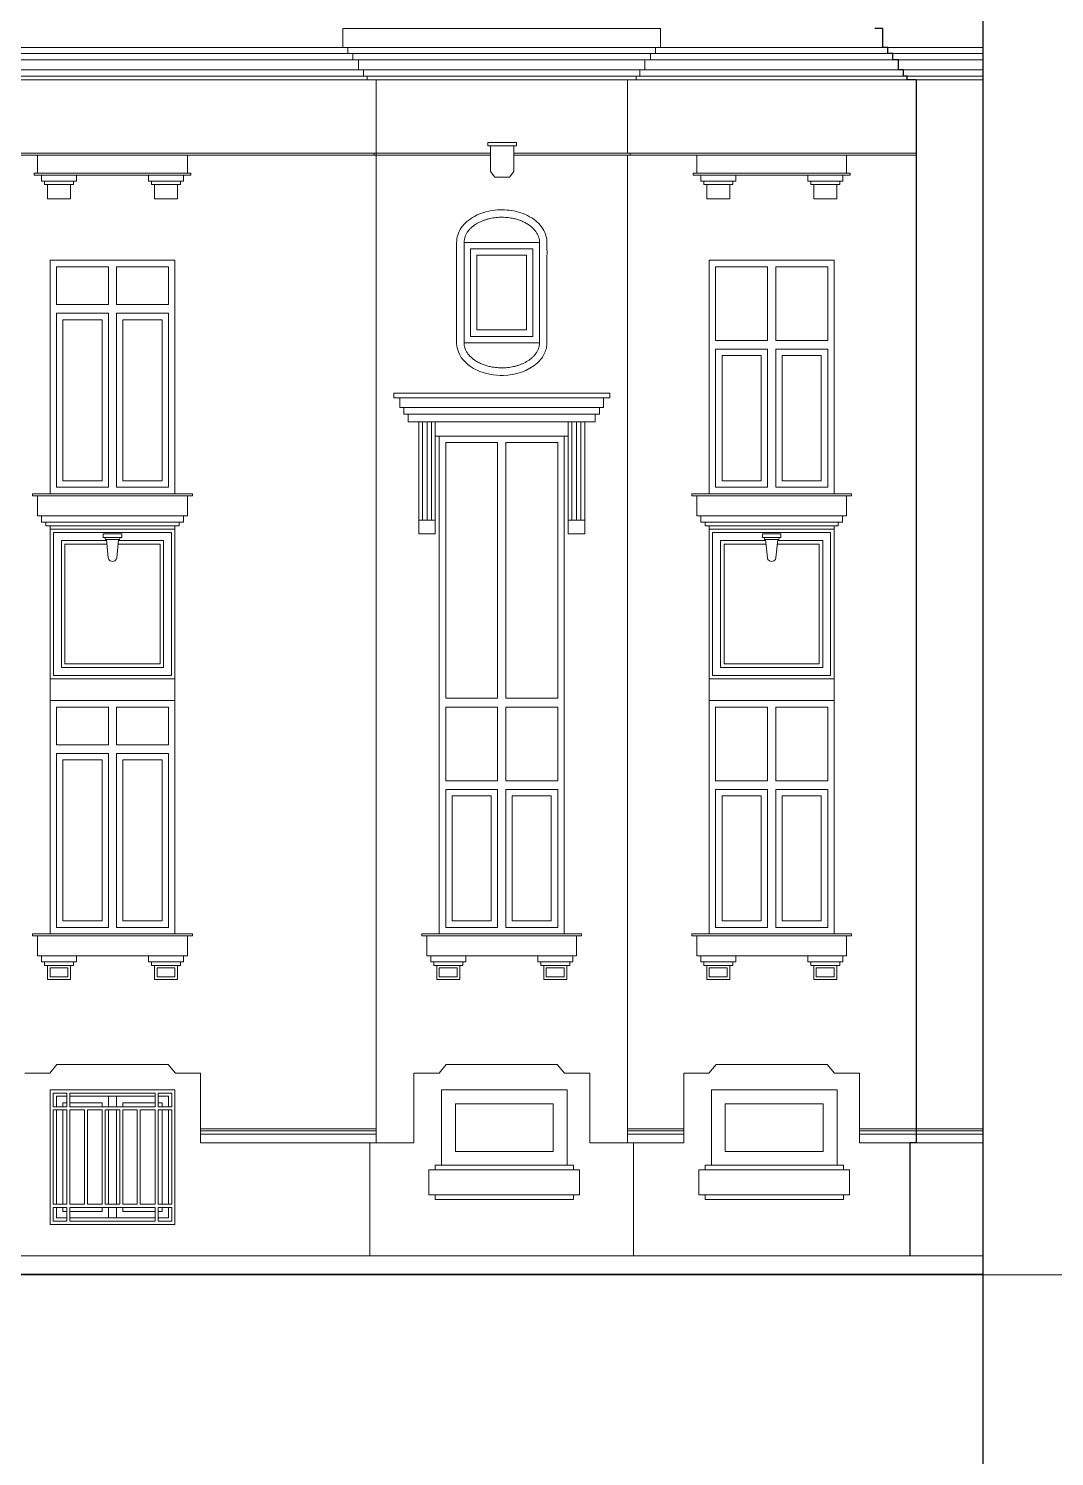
# Model space of a CAD drawing. Header units: metres. Extents: x 13 to 189, y -87 to 82.
# Drawn here: x 151.3 to 159.47, y -70.54 to -59.17 of the extents above; entities that cross this region are included whole.
import ezdxf

# ---------------------------------------------------------------- set-up
doc = ezdxf.new("R2010")
doc.units = ezdxf.units.M
doc.header["$MEASUREMENT"] = 0
for name, color, linetype, lineweight in [('cladiri', 1, 'Continuous', 30), ('Detalii Cladiri', 200, 'Continuous', 9), ('Linie Pamant', 30, 'Continuous', 35), ('Linii de constructie', 255, 'Continuous', 0), ('strazi', 211, 'Continuous', 13), ('Tamplarie', 130, 'Continuous', 9)]:
    doc.layers.add(name, color=color, linetype=linetype, lineweight=lineweight)
doc.layers.add('DOORS', color=1, linetype='Continuous')
picture_1 = doc.add_image_def('image1.jpg', size_in_pixel=(1332, 830))

msp = doc.modelspace()

# ---------------------------------------------------------------- linework, layer by layer
at = {"layer": 'cladiri'}
for points in [[(158.371, -59.574), (158.301, -59.574), (158.301, -59.544), (158.271, -59.544), (158.271, -59.495), (158.231, -59.495), (158.231, -59.414), (158.186, -59.414), (158.186, -59.365), (158.146, -59.365), (158.146, -59.315), (158.106, -59.315), (158.106, -59.165), (158.042, -59.165)], [(158.371, -59.574), (158.371, -68.045), (158.322, -68.045), (158.322, -68.945)]]:
    msp.add_lwpolyline(points, dxfattribs=at)
at = {"layer": 'Detalii Cladiri'}
for p, q in [((156.072, -60.158), (156.072, -59.574)), ((154.542, -62.414), (154.542, -62.3)), ((155.732, -62.3), (155.072, -62.3)), ((155.601, -62.3), (155.601, -62.414))]:
    msp.add_line(p, q, dxfattribs=at)
for points in [[(156.072, -59.574), (156.142, -59.574), (156.142, -59.544), (156.172, -59.544), (156.172, -59.495), (156.212, -59.495), (156.212, -59.414), (156.257, -59.414), (156.257, -59.365), (156.297, -59.365), (156.297, -59.315), (156.337, -59.315), (156.337, -59.165), (153.806, -59.165), (153.806, -59.315), (153.846, -59.315), (153.846, -59.365), (153.886, -59.365), (153.886, -59.414), (153.931, -59.414), (153.931, -59.495), (153.971, -59.495), (153.971, -59.544), (154.001, -59.544), (154.001, -59.574), (154.072, -59.574)], [(146.35, -59.315), (153.846, -59.315)], [(146.39, -59.365), (153.886, -59.365)], [(153.846, -59.315), (158.146, -59.315)], [(153.886, -59.365), (158.186, -59.365)], [(158.146, -59.315), (158.905, -59.315)], [(158.186, -59.365), (158.905, -59.365)], [(146.435, -59.414), (153.931, -59.414)], [(146.475, -59.495), (153.971, -59.495)], [(153.931, -59.414), (158.231, -59.414)], [(153.971, -59.495), (158.271, -59.495)], [(158.231, -59.414), (158.905, -59.414)], [(158.271, -59.495), (158.905, -59.495)], [(146.505, -59.544), (154.001, -59.544)], [(146.576, -59.574), (154.072, -59.574)], [(154.001, -59.544), (158.301, -59.544)], [(154.072, -59.574), (154.072, -68.045), (154.022, -68.045), (154.022, -68.945)], [(154.072, -59.574), (158.371, -59.574)], [(158.301, -59.544), (158.905, -59.544)], [(158.371, -59.574), (158.905, -59.574)], [(155.167, -60.101), (155.189, -60.101), (155.189, -60.074), (155.075, -60.074), (154.961, -60.074), (154.961, -60.101), (155.167, -60.101)], [(154.056, -60.174), (146.576, -60.174), (146.561, -60.174), (146.561, -60.158), (146.576, -60.158), (154.056, -60.158)], [(154.983, -60.174), (154.056, -60.174), (154.056, -60.158), (154.983, -60.158)], [(155.167, -60.174), (156.094, -60.174), (156.094, -60.158), (155.167, -60.158)], [(156.072, -60.174), (156.072, -68.045), (156.121, -68.045), (156.121, -68.945)], [(156.094, -60.158), (158.371, -60.158)], [(158.371, -60.174), (156.094, -60.174)], [(152.568, -60.333), (152.596, -60.333), (152.596, -60.318), (151.347, -60.318), (151.347, -60.333), (152.568, -60.333)], [(157.818, -60.333), (157.846, -60.333), (157.846, -60.318), (156.596, -60.318), (156.596, -60.333), (157.818, -60.333)], [(154.441, -63.082), (154.441, -62.3)], [(154.477, -63.082), (154.477, -62.3)], [(154.512, -63.082), (154.512, -62.3)], [(154.542, -62.3), (155.072, -62.3), (155.601, -62.3)], [(155.631, -63.082), (155.631, -62.3)], [(155.666, -63.082), (155.666, -62.3)], [(155.702, -63.082), (155.702, -62.3)], [(155.601, -62.414), (155.072, -62.414), (154.542, -62.414)], [(155.569, -62.414), (155.569, -66.38), (154.574, -66.38), (154.574, -62.414)], [(152.568, -62.888), (152.608, -62.888), (152.608, -62.872), (151.335, -62.872), (151.335, -62.888), (152.568, -62.888)], [(157.818, -62.888), (157.858, -62.888), (157.858, -62.872), (156.585, -62.872), (156.585, -62.888), (157.818, -62.888)], [(151.474, -64.52), (151.474, -63.127)], [(152.469, -64.52), (152.469, -63.127)], [(156.724, -64.52), (156.724, -63.127)], [(157.719, -64.52), (157.719, -63.127)], [(152.019, -63.246), (152.378, -63.246), (152.378, -64.257), (151.565, -64.257), (151.565, -63.246), (151.924, -63.246)], [(152.032, -63.221), (151.972, -63.221), (151.911, -63.221)], [(152.019, -63.238), (151.972, -63.238), (151.924, -63.238)], [(157.268, -63.246), (157.628, -63.246), (157.628, -64.257), (156.815, -64.257), (156.815, -63.246), (157.174, -63.246)], [(157.282, -63.221), (157.221, -63.221), (157.161, -63.221)], [(157.269, -63.238), (157.221, -63.238), (157.173, -63.238)], [(152.016, -63.274), (152.35, -63.274), (152.35, -64.229), (151.593, -64.229), (151.593, -63.274), (151.927, -63.274)], [(157.266, -63.274), (157.6, -63.274), (157.6, -64.229), (156.843, -64.229), (156.843, -63.274), (157.177, -63.274)], [(152.568, -66.396), (152.608, -66.396), (152.608, -66.38), (151.335, -66.38), (151.335, -66.396), (152.568, -66.396)], [(155.668, -66.396), (155.708, -66.396), (155.708, -66.38), (154.435, -66.38), (154.435, -66.396), (155.668, -66.396)], [(157.818, -66.396), (157.858, -66.396), (157.858, -66.38), (156.585, -66.38), (156.585, -66.396), (157.818, -66.396)], [(151.272, -67.491), (151.472, -67.491), (151.529, -67.421), (152.414, -67.421), (152.472, -67.491), (152.672, -67.491), (152.672, -68.045), (154.072, -68.045)], [(154.072, -68.045), (154.372, -68.045), (154.372, -67.491), (154.572, -67.491), (154.629, -67.421), (155.514, -67.421), (155.572, -67.491), (155.772, -67.491), (155.772, -68.045), (156.072, -68.045)], [(156.072, -68.045), (156.521, -68.045), (156.521, -67.491), (156.721, -67.491), (156.779, -67.421), (157.664, -67.421), (157.721, -67.491), (157.921, -67.491), (157.921, -68.045), (158.371, -68.045)], [(152.672, -67.934), (152.672, -67.934), (154.072, -67.934)], [(154.072, -67.949), (152.672, -67.949)], [(152.672, -67.975), (154.072, -67.975)], [(156.072, -67.934), (156.072, -67.934), (156.521, -67.934)], [(156.521, -67.949), (156.072, -67.949)], [(156.072, -67.975), (156.521, -67.975)], [(157.921, -67.934), (157.921, -67.934), (158.371, -67.934)], [(158.371, -67.949), (157.921, -67.949)], [(157.921, -67.975), (158.371, -67.975)], [(158.371, -67.934), (158.905, -67.934)], [(158.905, -67.949), (158.371, -67.949)], [(158.371, -67.975), (158.905, -67.975)], [(158.371, -68.045), (158.905, -68.045)], [(158.371, -68.045), (158.905, -68.045)]]:
    msp.add_lwpolyline(points, dxfattribs=at)
for points in [[(151.972, -60.174), (151.375, -60.174), (151.375, -60.318), (152.568, -60.318), (152.568, -60.174)], [(155.075, -60.349), (155.017, -60.349), (154.983, -60.305), (154.983, -60.101), (155.075, -60.101), (155.167, -60.101), (155.167, -60.305), (155.133, -60.349)], [(157.221, -60.174), (156.624, -60.174), (156.624, -60.318), (157.818, -60.318), (157.818, -60.174)], [(151.406, -60.333), (151.685, -60.333), (151.685, -60.381), (151.406, -60.381)], [(151.546, -60.409), (151.43, -60.409), (151.43, -60.381), (151.546, -60.381), (151.661, -60.381), (151.661, -60.409)], [(151.546, -60.521), (151.454, -60.521), (151.454, -60.409), (151.546, -60.409), (151.637, -60.409), (151.637, -60.521)], [(152.537, -60.333), (152.258, -60.333), (152.258, -60.381), (152.537, -60.381)], [(152.397, -60.409), (152.513, -60.409), (152.513, -60.381), (152.397, -60.381), (152.282, -60.381), (152.282, -60.409)], [(152.397, -60.521), (152.489, -60.521), (152.489, -60.409), (152.397, -60.409), (152.306, -60.409), (152.306, -60.521)], [(156.656, -60.333), (156.935, -60.333), (156.935, -60.381), (156.656, -60.381)], [(156.795, -60.409), (156.68, -60.409), (156.68, -60.381), (156.795, -60.381), (156.911, -60.381), (156.911, -60.409)], [(156.795, -60.521), (156.704, -60.521), (156.704, -60.409), (156.795, -60.409), (156.887, -60.409), (156.887, -60.521)], [(157.787, -60.333), (157.508, -60.333), (157.508, -60.381), (157.787, -60.381)], [(157.647, -60.409), (157.763, -60.409), (157.763, -60.381), (157.647, -60.381), (157.532, -60.381), (157.532, -60.409)], [(157.647, -60.521), (157.739, -60.521), (157.739, -60.409), (157.647, -60.409), (157.556, -60.409), (157.556, -60.521)], [(154.772, -60.869), (155.372, -60.869), (155.372, -61.669), (154.772, -61.669)], [(151.474, -61.012), (152.469, -61.012), (152.469, -62.872), (151.474, -62.872)], [(156.724, -61.012), (157.719, -61.012), (157.719, -62.872), (156.724, -62.872)], [(155.072, -62.071), (154.212, -62.071), (154.212, -62.107), (155.072, -62.107), (154.261, -62.107), (154.261, -62.186), (155.072, -62.186), (154.293, -62.186), (154.293, -62.238), (155.072, -62.238), (154.327, -62.238), (154.327, -62.3), (155.072, -62.3), (155.816, -62.3), (155.816, -62.238), (155.072, -62.238), (155.85, -62.238), (155.85, -62.186), (155.072, -62.186), (155.882, -62.186), (155.882, -62.107), (155.072, -62.107), (155.931, -62.107), (155.931, -62.071)], [(154.542, -62.3), (154.411, -62.3), (154.411, -63.082), (154.542, -63.082)], [(155.601, -62.3), (155.732, -62.3), (155.732, -63.082), (155.601, -63.082)], [(151.972, -62.888), (151.375, -62.888), (151.375, -63.047), (151.972, -63.047), (152.568, -63.047), (152.568, -62.888)], [(157.221, -62.888), (156.624, -62.888), (156.624, -63.047), (157.221, -63.047), (157.818, -63.047), (157.818, -62.888)], [(151.407, -63.047), (151.407, -63.099), (152.536, -63.099), (152.536, -63.047)], [(151.441, -63.099), (151.441, -63.127), (152.502, -63.127), (152.502, -63.099)], [(154.411, -63.082), (154.542, -63.082), (154.542, -63.193), (154.411, -63.193)], [(155.732, -63.082), (155.601, -63.082), (155.601, -63.193), (155.732, -63.193)], [(156.656, -63.047), (156.656, -63.099), (157.786, -63.099), (157.786, -63.047)], [(156.691, -63.099), (156.691, -63.127), (157.752, -63.127), (157.752, -63.099)], [(151.474, -63.154), (152.469, -63.154), (152.469, -64.348), (151.474, -64.348)], [(151.502, -63.182), (152.441, -63.182), (152.441, -64.32), (151.502, -64.32)], [(151.972, -63.193), (151.898, -63.193), (151.898, -63.221), (151.911, -63.221), (151.915, -63.238), (151.924, -63.238), (151.938, -63.383), (151.941, -63.397), (151.954, -63.406), (151.972, -63.411), (151.989, -63.406), (152.002, -63.397), (152.005, -63.383), (152.019, -63.238), (152.028, -63.238), (152.032, -63.221), (152.045, -63.221), (152.045, -63.193)], [(156.724, -63.154), (157.719, -63.154), (157.719, -64.348), (156.724, -64.348)], [(156.751, -63.182), (157.691, -63.182), (157.691, -64.32), (156.751, -64.32)], [(157.221, -63.193), (157.148, -63.193), (157.148, -63.221), (157.161, -63.221), (157.165, -63.238), (157.173, -63.238), (157.188, -63.383), (157.191, -63.397), (157.204, -63.406), (157.221, -63.411), (157.238, -63.406), (157.252, -63.397), (157.254, -63.383), (157.269, -63.238), (157.277, -63.238), (157.282, -63.221), (157.295, -63.221), (157.295, -63.193)], [(151.474, -64.52), (152.469, -64.52), (152.469, -66.38), (151.474, -66.38)], [(156.724, -64.52), (157.719, -64.52), (157.719, -66.38), (156.724, -66.38)], [(151.972, -66.396), (151.375, -66.396), (151.375, -66.555), (151.972, -66.555), (152.568, -66.555), (152.568, -66.396)], [(155.072, -66.396), (154.475, -66.396), (154.475, -66.555), (155.072, -66.555), (155.668, -66.555), (155.668, -66.396)], [(157.221, -66.396), (156.624, -66.396), (156.624, -66.555), (157.221, -66.555), (157.818, -66.555), (157.818, -66.396)], [(151.406, -66.555), (151.685, -66.555), (151.685, -66.603), (151.406, -66.603)], [(152.537, -66.555), (152.258, -66.555), (152.258, -66.603), (152.537, -66.603)], [(154.506, -66.555), (154.785, -66.555), (154.785, -66.603), (154.506, -66.603)], [(155.637, -66.555), (155.358, -66.555), (155.358, -66.603), (155.637, -66.603)], [(156.656, -66.555), (156.935, -66.555), (156.935, -66.603), (156.656, -66.603)], [(157.787, -66.555), (157.508, -66.555), (157.508, -66.603), (157.787, -66.603)], [(151.546, -66.631), (151.43, -66.631), (151.43, -66.603), (151.546, -66.603), (151.661, -66.603), (151.661, -66.631)], [(151.546, -66.743), (151.454, -66.743), (151.454, -66.631), (151.546, -66.631), (151.637, -66.631), (151.637, -66.743)], [(151.546, -66.723), (151.474, -66.723), (151.474, -66.651), (151.546, -66.651), (151.617, -66.651), (151.617, -66.723)], [(152.397, -66.631), (152.513, -66.631), (152.513, -66.603), (152.397, -66.603), (152.282, -66.603), (152.282, -66.631)], [(152.397, -66.743), (152.489, -66.743), (152.489, -66.631), (152.397, -66.631), (152.306, -66.631), (152.306, -66.743)], [(152.397, -66.723), (152.469, -66.723), (152.469, -66.651), (152.397, -66.651), (152.326, -66.651), (152.326, -66.723)], [(154.646, -66.631), (154.53, -66.631), (154.53, -66.603), (154.646, -66.603), (154.761, -66.603), (154.761, -66.631)], [(154.646, -66.743), (154.554, -66.743), (154.554, -66.631), (154.646, -66.631), (154.737, -66.631), (154.737, -66.743)], [(154.646, -66.723), (154.574, -66.723), (154.574, -66.651), (154.646, -66.651), (154.717, -66.651), (154.717, -66.723)], [(155.497, -66.631), (155.613, -66.631), (155.613, -66.603), (155.497, -66.603), (155.382, -66.603), (155.382, -66.631)], [(155.497, -66.743), (155.589, -66.743), (155.589, -66.631), (155.497, -66.631), (155.406, -66.631), (155.406, -66.743)], [(155.497, -66.723), (155.569, -66.723), (155.569, -66.651), (155.497, -66.651), (155.426, -66.651), (155.426, -66.723)], [(156.795, -66.631), (156.68, -66.631), (156.68, -66.603), (156.795, -66.603), (156.911, -66.603), (156.911, -66.631)], [(156.795, -66.743), (156.704, -66.743), (156.704, -66.631), (156.795, -66.631), (156.887, -66.631), (156.887, -66.743)], [(156.795, -66.723), (156.724, -66.723), (156.724, -66.651), (156.795, -66.651), (156.867, -66.651), (156.867, -66.723)], [(157.647, -66.631), (157.763, -66.631), (157.763, -66.603), (157.647, -66.603), (157.532, -66.603), (157.532, -66.631)], [(157.647, -66.743), (157.739, -66.743), (157.739, -66.631), (157.647, -66.631), (157.556, -66.631), (157.556, -66.743)], [(157.647, -66.723), (157.719, -66.723), (157.719, -66.651), (157.647, -66.651), (157.575, -66.651), (157.575, -66.723)], [(151.474, -68.695), (151.474, -67.623), (152.469, -67.623), (152.469, -68.695)], [(151.608, -67.648), (151.499, -67.648), (151.499, -67.758), (151.608, -67.758)], [(152.31, -67.648), (151.633, -67.648), (151.633, -67.758), (152.31, -67.758)], [(152.444, -67.758), (152.335, -67.758), (152.335, -67.648), (152.444, -67.648)], [(154.592, -67.623), (155.592, -67.623), (155.592, -68.223), (154.592, -68.223)], [(156.742, -67.623), (157.742, -67.623), (157.742, -68.223), (156.742, -68.223)], [(151.499, -67.782), (151.499, -68.535), (151.608, -68.535), (151.608, -67.782)], [(151.633, -67.782), (151.633, -68.535), (151.748, -68.535), (151.748, -67.782)], [(151.773, -67.782), (151.773, -68.535), (151.889, -68.535), (151.889, -67.782)], [(151.913, -67.782), (151.913, -68.535), (152.029, -68.535), (152.029, -67.782)], [(152.053, -67.782), (152.053, -68.535), (152.169, -68.535), (152.169, -67.782)], [(152.31, -67.782), (152.31, -68.535), (152.193, -68.535), (152.193, -67.782)], [(152.444, -68.535), (152.444, -67.782), (152.335, -67.782), (152.335, -68.535)], [(155.092, -68.46), (154.492, -68.46), (154.492, -68.26), (155.092, -68.26), (155.692, -68.26), (155.692, -68.46)], [(155.092, -68.26), (154.542, -68.26), (154.542, -68.223), (155.092, -68.223), (155.642, -68.223), (155.642, -68.26)], [(157.242, -68.46), (156.642, -68.46), (156.642, -68.26), (157.242, -68.26), (157.842, -68.26), (157.842, -68.46)], [(157.242, -68.26), (156.692, -68.26), (156.692, -68.223), (157.242, -68.223), (157.792, -68.223), (157.792, -68.26)], [(155.092, -68.496), (154.542, -68.496), (154.542, -68.46), (155.092, -68.46), (155.642, -68.46), (155.642, -68.496)], [(157.242, -68.496), (156.692, -68.496), (156.692, -68.46), (157.242, -68.46), (157.792, -68.46), (157.792, -68.496)], [(151.499, -68.56), (151.608, -68.56), (151.608, -68.67), (151.499, -68.67)], [(151.633, -68.67), (151.633, -68.56), (152.31, -68.56), (152.31, -68.67)], [(152.335, -68.67), (152.335, -68.56), (152.444, -68.56), (152.444, -68.67)]]:
    msp.add_lwpolyline(points, close=True, dxfattribs=at)
msp.add_open_spline([(154.712, -60.869), (154.712, -60.831), (154.724, -60.79), (154.774, -60.717), (154.811, -60.685), (154.91, -60.631), (154.977, -60.615), (155.088, -60.608), (155.136, -60.611), (155.236, -60.635), (155.285, -60.656), (155.366, -60.713), (155.397, -60.75), (155.422, -60.807), (155.427, -60.825), (155.434, -60.878), (155.431, -61.002), (155.431, -61.214), (155.431, -61.32), (155.431, -61.505), (155.431, -61.584), (155.431, -61.674), (155.431, -61.674), (155.431, -61.681), (155.43, -61.685), (155.429, -61.696), (155.428, -61.703), (155.424, -61.724), (155.419, -61.739), (155.399, -61.781), (155.38, -61.808), (155.285, -61.894), (155.177, -61.926), (155.015, -61.931), (154.939, -61.918), (154.804, -61.854), (154.75, -61.802), (154.718, -61.721), (154.713, -61.699), (154.712, -61.667), (154.712, -61.628), (154.712, -61.535), (154.712, -61.474), (154.712, -61.292), (154.712, -61.171), (154.712, -60.989), (154.712, -60.928), (154.712, -60.868)], degree=3, knots=[0, 0, 0, 0, 0.441002, 0.441002, 0.882004, 0.882004, 1.46628, 1.46628, 1.92857, 1.92857, 2.39086, 2.39086, 2.842338, 2.842338, 3.04148, 3.04148, 3.439763, 3.439763, 3.838046, 3.838046, 4.133445, 4.133445, 4.173684, 4.173684, 4.213923, 4.213923, 4.294402, 4.294402, 4.455358, 4.455358, 4.777272, 4.777272, 5.670452, 5.670452, 6.339966, 6.339966, 7.00948, 7.00948, 7.253378, 7.253378, 7.374995, 7.374995, 7.60228, 7.60228, 8.056849, 8.056849, 8.283185, 8.283185, 8.283185, 8.283185], dxfattribs=at)
msp.add_rational_spline([(154.772, -60.869), (154.772, -60.669), (155.072, -60.669), (155.372, -60.669), (155.372, -60.869), (155.372, -61.269), (155.372, -61.669), (155.372, -61.869), (155.072, -61.869), (154.772, -61.869), (154.772, -61.669), (154.772, -61.269), (154.772, -60.868)], [1, 0.707106781187, 1, 0.707106781187, 1, 1, 1, 0.707106781187, 1, 0.707106781187, 1, 1, 1], degree=2, knots=[0, 0, 0, 1.570796, 1.570796, 3.141593, 3.141593, 4.141593, 4.141593, 5.712389, 5.712389, 7.283185, 7.283185, 8.283185, 8.283185, 8.283185], dxfattribs=at)
at = {"layer": 'DOORS'}
msp.add_lwpolyline([(74.805, -86.905), (158.905, -86.905), (158.905, -27.505), (74.805, -27.505)], close=True, dxfattribs=at)
at = {"layer": 'Linie Pamant'}
msp.add_lwpolyline([(43.56, -69.095), (158.905, -69.095)], dxfattribs=at)
at = {"layer": 'strazi'}
msp.add_lwpolyline([(146.699, -68.945), (158.905, -68.945)], dxfattribs=at)
at = {"layer": 'Tamplarie'}
for points in [[(154.823, -60.921), (155.32, -60.921), (155.32, -61.618), (154.823, -61.618)], [(154.874, -60.972), (155.269, -60.972), (155.269, -61.567), (154.874, -61.567)], [(157.189, -61.063), (156.775, -61.063), (156.775, -61.65), (157.189, -61.65)], [(157.668, -61.65), (157.668, -61.063), (157.254, -61.063), (157.254, -61.65)], [(151.577, -61.486), (151.888, -61.486), (151.888, -62.769), (151.577, -62.769)], [(152.055, -61.486), (152.366, -61.486), (152.366, -62.769), (152.055, -62.769)], [(157.137, -61.771), (157.137, -62.769), (156.826, -62.769), (156.826, -61.771)], [(157.616, -61.771), (157.616, -62.769), (157.305, -62.769), (157.305, -61.771)], [(154.625, -62.465), (155.039, -62.465), (155.039, -64.502), (154.625, -64.502)], [(155.518, -64.502), (155.104, -64.502), (155.104, -62.465), (155.518, -62.465)], [(155.039, -64.572), (154.625, -64.572), (154.625, -65.159), (155.039, -65.159)], [(155.518, -65.159), (155.518, -64.572), (155.104, -64.572), (155.104, -65.159)], [(157.189, -64.572), (156.775, -64.572), (156.775, -65.159), (157.189, -65.159)], [(157.668, -65.159), (157.668, -64.572), (157.254, -64.572), (157.254, -65.159)], [(151.577, -64.994), (151.888, -64.994), (151.888, -66.277), (151.577, -66.277)], [(152.055, -64.994), (152.366, -64.994), (152.366, -66.277), (152.055, -66.277)], [(154.988, -65.28), (154.988, -66.277), (154.677, -66.277), (154.677, -65.28)], [(155.466, -65.28), (155.466, -66.277), (155.155, -66.277), (155.155, -65.28)], [(157.137, -65.28), (157.137, -66.277), (156.826, -66.277), (156.826, -65.28)], [(157.616, -65.28), (157.616, -66.277), (157.305, -66.277), (157.305, -65.28)], [(154.702, -67.733), (155.482, -67.733), (155.482, -68.113), (154.702, -68.113)], [(156.852, -67.733), (157.632, -67.733), (157.632, -68.113), (156.852, -68.113)]]:
    msp.add_lwpolyline(points, close=True, dxfattribs=at)
for points in [[(151.525, -61.365), (151.525, -61.063), (151.939, -61.063)], [(151.939, -61.063), (151.939, -61.365)], [(152.004, -61.063), (152.418, -61.063), (152.418, -61.365)], [(152.004, -61.063), (152.004, -61.365)], [(151.525, -61.365), (151.939, -61.365)], [(151.525, -61.434), (151.939, -61.434)], [(151.939, -62.82), (151.525, -62.82), (151.525, -61.434)], [(151.939, -61.434), (151.939, -62.82)], [(152.004, -61.365), (152.418, -61.365)], [(152.418, -61.434), (152.418, -62.82), (152.004, -62.82)], [(152.004, -61.434), (152.004, -62.82)], [(152.004, -61.434), (152.418, -61.434)], [(157.189, -62.82), (156.775, -62.82), (156.775, -61.72), (157.189, -61.72)], [(157.189, -61.72), (157.189, -62.82)], [(157.254, -61.72), (157.254, -62.82)], [(157.254, -61.72), (157.668, -61.72), (157.668, -62.82), (157.254, -62.82)], [(151.525, -64.873), (151.525, -64.572), (151.939, -64.572)], [(151.939, -64.572), (151.939, -64.873)], [(152.004, -64.572), (152.418, -64.572), (152.418, -64.873)], [(152.004, -64.572), (152.004, -64.873)], [(151.525, -64.873), (151.939, -64.873)], [(151.525, -64.943), (151.939, -64.943)], [(151.939, -66.329), (151.525, -66.329), (151.525, -64.943)], [(151.939, -64.943), (151.939, -66.329)], [(152.004, -64.873), (152.418, -64.873)], [(152.418, -64.943), (152.418, -66.329), (152.004, -66.329)], [(152.004, -64.943), (152.004, -66.329)], [(152.004, -64.943), (152.418, -64.943)], [(155.039, -66.329), (154.625, -66.329), (154.625, -65.228), (155.039, -65.228)], [(155.039, -65.228), (155.039, -66.329)], [(155.104, -65.228), (155.104, -66.329)], [(155.104, -65.228), (155.518, -65.228), (155.518, -66.329), (155.104, -66.329)], [(157.189, -66.329), (156.775, -66.329), (156.775, -65.228), (157.189, -65.228)], [(157.189, -65.228), (157.189, -66.329)], [(157.254, -65.228), (157.254, -66.329)], [(157.254, -65.228), (157.668, -65.228), (157.668, -66.329), (157.254, -66.329)], [(151.525, -67.758), (151.525, -67.674), (151.608, -67.674)], [(151.633, -67.674), (152.31, -67.674)], [(151.939, -67.674), (151.939, -67.758)], [(152.004, -67.674), (152.004, -67.758)], [(152.335, -67.674), (152.418, -67.674), (152.418, -67.758)], [(151.525, -68.535), (151.525, -67.782)], [(151.577, -67.758), (151.577, -67.726), (151.608, -67.726)], [(151.577, -68.535), (151.577, -67.782)], [(151.633, -67.726), (151.888, -67.726), (151.888, -67.758)], [(151.939, -67.782), (151.939, -68.535)], [(152.004, -67.782), (152.004, -68.535)], [(152.31, -67.726), (152.055, -67.726), (152.055, -67.758)], [(152.366, -67.758), (152.366, -67.726), (152.335, -67.726)], [(152.366, -68.535), (152.366, -67.782)], [(152.418, -67.782), (152.418, -68.535)], [(151.608, -68.643), (151.525, -68.643), (151.525, -68.56)], [(151.608, -68.592), (151.577, -68.592), (151.577, -68.56)], [(151.888, -68.56), (151.888, -68.592), (151.633, -68.592)], [(151.939, -68.56), (151.939, -68.643)], [(152.004, -68.56), (152.004, -68.643)], [(152.055, -68.56), (152.055, -68.592), (152.31, -68.592)], [(152.418, -68.56), (152.418, -68.643), (152.335, -68.643)], [(152.335, -68.592), (152.366, -68.592), (152.366, -68.56)], [(152.31, -68.643), (151.633, -68.643)]]:
    msp.add_lwpolyline(points, dxfattribs=at)

# ---------------------------------------------------------------- pictures from other files: only their frames are drawn
at = {"layer": 'Linii de constructie'}
image = msp.add_image(picture_1, insert=(146.342, -69.098), size_in_units=(25.184, 15.693), dxfattribs=dict(at, contrast=42))
image.dxf.flags = 6

doc.saveas('drawing.dxf')
